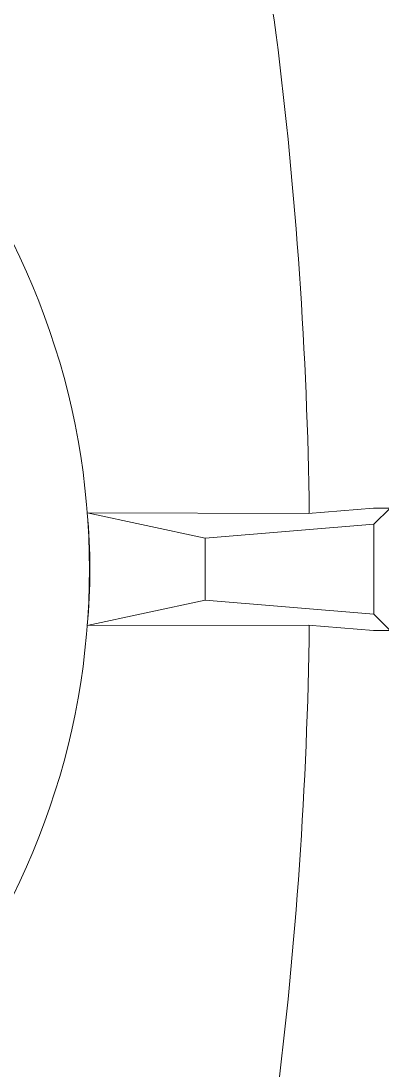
# Model space of a CAD drawing. Extents: x 306 to 2240, y 18 to 779.
# Drawn here: x 689.1371 to 689.1932, y 391.3269 to 391.49 of the extents above; entities that cross this region are included whole.
import ezdxf

# ---------------------------------------------------------------- set-up
doc = ezdxf.new("R2010")
doc.units = 0
doc.header["$MEASUREMENT"] = 0
doc.linetypes.add('ACAD_ISO03W100', pattern=[30, 12, -18])
doc.layers.add('EQUIPAMIENTO SUPER', color=1, linetype='Continuous')

msp = doc.modelspace()

# ---------------------------------------------------------------- linework, layer by layer
at = {"layer": 'EQUIPAMIENTO SUPER', "color": 253, "lineweight": 0}
for p, q in [((689.1918960051175, 391.4142525021579, -6.438942029e-07), (689.1817427116897, 391.4134476228971, -6.438942029e-07)), ((689.1944949408376, 391.4142525021579, -6.438942029e-07), (689.1918960051175, 391.4142525021579, -6.438942029e-07)), ((689.1817427116897, 391.4134476228971, -6.438942029e-07), (689.1474092655175, 391.4135136076849, -6.438942029e-07)), ((689.1657449408361, 391.4095725021579, -6.438942029e-07), (689.1474092655175, 391.4135136076849, -6.438942029e-07)), ((689.1657449408361, 391.4095725021579, -6.438942029e-07), (689.1657449408361, 391.404752502158, -6.438942029e-07)), ((689.1657449408361, 391.3999325021577, -6.438942029e-07), (689.1657449408361, 391.404752502158, -6.438942029e-07)), ((689.1657449408361, 391.3999325021577, -6.438942029e-07), (689.1474092655175, 391.3959913966304, -6.438942029e-07)), ((689.1817427116897, 391.3960573814188, -6.438942029e-07), (689.1474092655175, 391.3959913966304, -6.438942029e-07)), ((689.1918960051175, 391.3952525021577, -6.438942029e-07), (689.1817427116897, 391.3960573814188, -6.438942029e-07)), ((689.1944949408376, 391.3952525021577, -6.438942029e-07), (689.1918960051175, 391.3952525021577, -6.438942029e-07))]:
    msp.add_line(p, q, dxfattribs=at)
at = {"layer": 'EQUIPAMIENTO SUPER', "color": 253, "linetype": 'ACAD_ISO03W100', "lineweight": 0}
for p, q in [((689.1944949408376, 391.4142525021579, -6.438942029e-07), (689.1919949408388, 391.4117525021579, -6.438942029e-07)), ((689.1944949408376, 391.3952525021577, -6.438942029e-07), (689.1919949408388, 391.3977525021577, -6.438942029e-07))]:
    msp.add_line(p, q, dxfattribs=at)
at = {"layer": 'EQUIPAMIENTO SUPER', "color": 253, "lineweight": 0, "elevation": -6.438508219e-07}
for points in [[(689.1657449408361, 391.404752502158), (689.1657449408361, 391.4095725021579), (689.1919949408388, 391.4117525021579), (689.1919949408388, 391.4117525021579)], [(689.1657449408361, 391.404752502158), (689.1657449408361, 391.4095725021579), (689.1919949408388, 391.4117525021579), (689.1919949408388, 391.404752502158)], [(689.1919949408388, 391.4117525021579), (689.1919949408388, 391.404752502158)], [(689.1657449408361, 391.404752502158), (689.1657449408361, 391.3999325021577), (689.1919949408388, 391.3977525021577), (689.1919949408388, 391.3977525021577)], [(689.1657449408361, 391.404752502158), (689.1657449408361, 391.3999325021577), (689.1919949408388, 391.3977525021577), (689.1919949408388, 391.404752502158)], [(689.1919949408388, 391.3977525021577), (689.1919949408388, 391.404752502158)]]:
    msp.add_lwpolyline(points, dxfattribs=at)
at = {"layer": 'EQUIPAMIENTO SUPER', "color": 253, "lineweight": 0}
for centre, radius, start, end in [((689.1084871268599, 391.4799899032993, -6.438942029e-07), 0.06875, 6.577248714141604, 38.25818520541789), ((688.5162449408368, 391.4047360628328, -6.438942029e-07), 0.6657500000000001, 0.7510863819990234, 7.17294038723863), ((689.0332449408365, 391.404752502158, -6.438942029e-07), 0.1145, 0, 40.20089265308662), ((689.0554850688773, 391.404752502158, -6.438942029e-07), 0.0923407542635347, 0, 5.444297664207493), ((689.0332449408365, 391.404752502158, -6.438942029e-07), 0.1145, 319.7991073469134, 0), ((689.0554850688773, 391.404752502158, -6.438942029e-07), 0.0923407542635347, 354.5557023357925, 0), ((688.5162449408368, 391.4047689414827, -6.438942029e-07), 0.6657500000000001, 352.8270596127614, 359.248913618001)]:
    msp.add_arc(centre, radius, start, end, dxfattribs=at)

doc.saveas('drawing.dxf')
